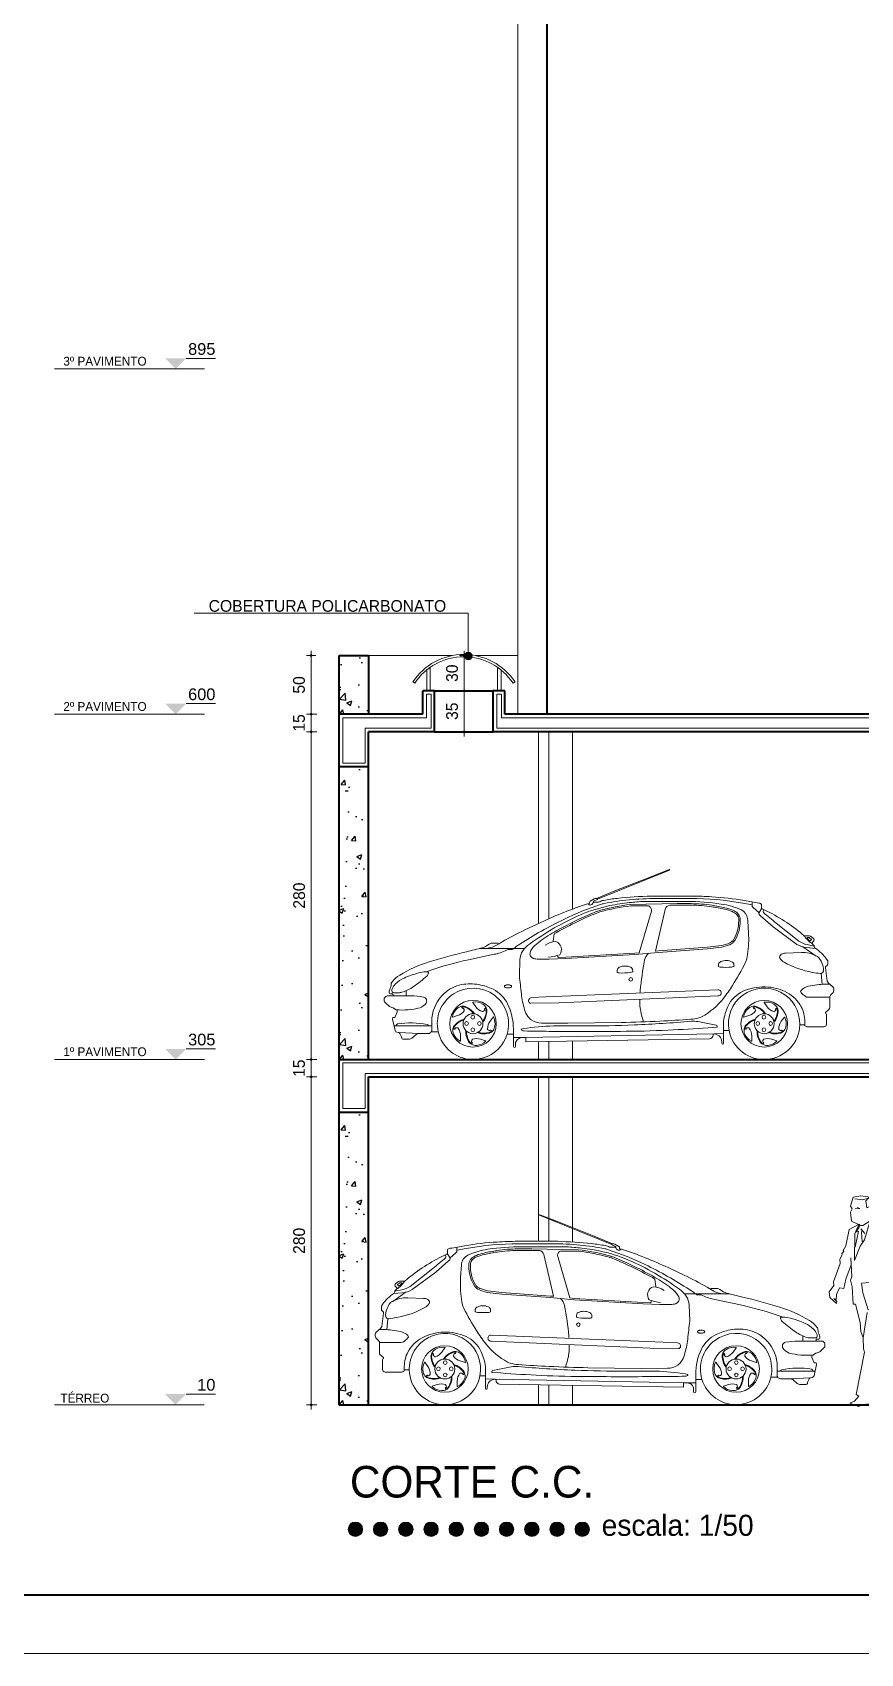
# Model space of a CAD drawing. Header units: millimetres. Extents: x 13204 to 24802, y 21209 to 40694.
# Drawn here: x 14902 to 15609, y 35321 to 36707 of the extents above; entities that cross this region are included whole.
import ezdxf
from ezdxf.enums import TextEntityAlignment as Align

# ---------------------------------------------------------------- set-up
doc = ezdxf.new("R2010")
doc.units = ezdxf.units.MM
for name, color, linetype, lineweight in [('COTAS', 30, 'Continuous', 5), ('ESQUADRIA', 2, 'Continuous', 20), ('Esquadrias', 2, 'Continuous', 20), ('Layout', 6, 'Continuous', 15), ('Louças', 150, 'Continuous', 15), ('Meia Parede', 11, 'Continuous', 40), ('Moveis', 6, 'Continuous', 13), ('PAREDE', 1, 'Continuous', 40), ('Paredes', 1, 'Continuous', 40), ('PISO', 5, 'Continuous', 5), ('TEXTO', 4, 'Continuous', 5), ('Vegetação', 3, 'Continuous', 5), ('Veiculos e pessoas', 245, 'Continuous', 0)]:
    doc.layers.add(name, color=color, linetype=linetype, lineweight=lineweight)
doc.layers.add('HACHURAS', color=8, linetype='Continuous')
doc.styles.add('LANA', font='stylu.ttf')
doc.styles.add('util2000', font='arial.ttf')
doc.dimstyles.new('COTA 50', dxfattribs={"dimscale": 0, "dimtxt": 10, "dimasz": 0.5, "dimexe": 1.25, "dimexo": 5, "dimgap": 5, "dimtad": 1, "dimdec": 0, "dimtxsty": 'LANA', "dimblk": 'cota', "dimcen": 2.5, "dimse2": 1, "dimclrd": 256, "dimclre": 256, "dimclrt": 256, "dimaunit": 1, "dimadec": 0, "dimazin": 0, "dimtfac": 1, "dimtdec": 0, "dimtmove": 0, "dimatfit": 3, "dimldrblk": 'DOTSMALL', "dimfxl": 5, "dimfxlon": 1, "dimtzin": 9, "dimlwd": -1, "dimlwe": -1, "dimarcsym": 0})

# ---------------------------------------------------------------- blocks, each defined once
blk = doc.blocks.new('Peugeot 206_l')
at = {"layer": 'Veiculos e pessoas'}
blk.add_lwpolyline([(3455, 834, 0.016817), (3137, 920, -0.007414), (3001, 954, -0.063026), (2975, 964), (2944, 984, 0.080649), (2921, 994), (2880, 994, 0.11457), (2859, 989), (2834, 1004, 0.022677), (2640, 1106), (2502, 1171, 0.030696), (2104, 1329), (2094, 1329, -0.229745), (2087, 1334), (2087, 1340, 0.216515), (2081, 1352), (2047, 1371, 0.124606), (2030, 1375), (2026, 1375), (1870, 1440), (1556, 1564), (1407, 1623, 0.951796), (1404, 1618), (2020, 1370, 0.391955), (2021, 1366), (2052, 1351, -0.446022), (2054, 1347, 0.075808), (2053, 1345), (2010, 1345, -0.110747), (2001, 1347, 0.06247), (1966, 1359, 0.022775), (1850, 1376, 0.016431), (1559, 1396), (1216, 1396, 0.015605), (1042, 1390, 0.0273), (764, 1358, 0.002766), (640, 1336, 0.163785), (617, 1323), (617, 1296, -0.248676), (612, 1286), (590, 1276, 0.061169), (267, 1068, 0.038559), (259, 1059, -0.174059), (254, 1056), (219, 1056, 0.110814), (199, 1052), (176, 1035, 0.522266), (176, 1008), (183, 1002, -0.480575), (183, 987, 0.055968), (169, 973), (168, 963, -0.177274), (163, 953), (145, 941, 0.091372), (53, 842), (53, 816, 0.184949), (59, 801), (66, 797, -0.300126), (72, 782), (56, 669, -0.182428), (46, 652), (9, 619, 0.168104), (1, 604, 0.176643), (6, 572), (28, 549, -0.091107), (36, 537), (36, 445, 0.190656), (44, 426, 0.058684), (69, 405, -0.538567), (69, 394, 0.249142), (63, 383), (63, 347), (63, 301, 0.414214), (85, 279), (225, 279, 0.187003), (249, 288), (249, 297), (291, 297, 0.898747), (895, 247), (943, 247), (943, 221), (943, 138, 1), (956, 138, -0.1076), (967, 188, -0.162697), (981, 203), (1016, 219), (1025, 219, -0.301681), (1032, 208, 0.404583), (1063, 176), (2632, 150), (2632, 186), (2665, 186, -0.414214), (2719, 133), (2719, 110, 1), (2737, 110), (2737, 216), (2791, 216, 0.767503), (3379, 236), (3438, 236, 0.212076), (3461, 221), (3544, 221, -0.148315), (3566, 214), (3605, 182, 0.1669), (3630, 172), (3675, 172, 0.358115), (3693, 187, -0.13458), (3714, 230), (3731, 233, 0.288226), (3748, 246), (3769, 344, 0.17618), (3767, 356, 0.193344), (3766, 357), (3755, 357, -0.219035), (3750, 359), (3730, 403, -0.392096), (3737, 424), (3760, 438, -0.081408), (3766, 441, 0.090923), (3796, 453), (3835, 489, 0.163986), (3841, 499), (3841, 516, 0.224117), (3836, 528), (3827, 539, 0.097668), (3816, 543), (3765, 543), (3765, 552, -0.414214), (3773, 560), (3790, 560, 0.371122), (3797, 569, 0.121774), (3788, 608, -0.117467), (3782, 633, 0.165358), (3772, 663, 0.090589), (3708, 720, 0.062183)], format="xyb", close=True, dxfattribs=at)
at = {"layer": 'Veiculos e pessoas', "color": 8}
for points in [[(157, 949), (230, 956, 0.09684), (317, 983), (518, 1133), (627, 1228, 0.039101), (638, 1237, 0.328845), (640, 1251), (616, 1292)], [(169, 969), (229, 981, 0.094798), (299, 1011), (492, 1165, 0.005072), (602, 1256, 0.348768), (604, 1265), (598, 1280)], [(639, 1252), (693, 1301, 0.132815), (697, 1306), (697, 1346)], [(3476, 748, 0.067362), (3466, 753, 0.033405), (3121, 852), (2902, 898, -0.077452), (2796, 934, 0.123), (2773, 939), (2754, 939, -0.166233), (2741, 943), (2734, 947, 0.036409), (2683, 985, 0.030147), (2306, 1197, 0.031987), (1993, 1324, 0.031443), (1963, 1332, 0.025919), (1749, 1364, 0.023387), (1516, 1375), (1227, 1375, 0.045263), (778, 1335), (697, 1320)], [(1337, 1318), (1219, 1318, 0.038421), (1041, 1304, 0.016602), (934, 1284, 0.037258), (869, 1264, 0.102881), (832, 1240, 0.143826), (813, 1205), (813, 1182, 0.064839), (823, 1105, 0.068147), (858, 1021, 0.108094), (865, 1014, 0.151527), (907, 989), (958, 973), (1082, 958), (1498, 928), (1523, 926), (1440, 1282, 0.305626), (1402, 1318), (1276, 1318)], [(2396, 1010), (2389, 1073, 0.035262), (2025, 1251, 0.028947), (1998, 1260, 0.038331), (1733, 1312), (1682, 1312), (1592, 1312, 0.051716), (1584, 1311, 0.426015), (1559, 1266), (1663, 912), (1700, 908), (2289, 873), (2352, 871), (2359, 881)], [(2026, 1375, 0.353768), (2019, 1370)], [(2053, 1345, 0.153494), (2053, 1343), (2054, 1341, 0.224181), (2075, 1321, 0.208802), (2090, 1321, 0.581437), (2091, 1330)], [(183, 987, 0.080156), (249, 1049), (254, 1056)], [(2467, 975, 0.16075), (2374, 1008, 0.493214), (2341, 895, 0.068234), (2438, 873)], [(2859, 989), (2892, 970, 0.118223), (2992, 947)], [(1656, 567, 0.00701), (1654, 588, 0.022644), (1617, 847, 0.15887), (1584, 907)], [(36, 531), (222, 531, 0.143866), (242, 538, 0.050217), (280, 570, 0.401174), (280, 590, 0.146203), (217, 625, 0.056827), (72, 642), (35, 642)], [(249, 297), (249, 326, -0.121225), (279, 449, -0.152595), (401, 572, -0.114113), (587, 620, -0.114525), (776, 582, -0.180598), (905, 453, -0.066965), (943, 327), (943, 247)], [(895, 247, 1.11266), (291, 297)], [(2737, 216), (2737, 259, -0.113679), (2786, 474, -0.167864), (2911, 599, -0.067253), (3031, 639, -0.092344), (3179, 639, -0.140425), (3327, 564, -0.181612), (3433, 355), (3433, 254, 0.142477), (3438, 236)], [(3379, 236, 1.302927), (2791, 216)], [(512, 319), (508, 323, -0.086269), (489, 356, -0.06056), (477, 406, -0.144072), (483, 440, -0.14392), (512, 473, -0.17657), (595, 489, -0.55368), (596, 486), (570, 450, -0.157406), (514, 409, -0.203714), (511, 410, -0.077687), (495, 421, -0.250367), (494, 425, -0.146542), (496, 428), (498, 430, 0.345707), (498, 432), (492, 436, 0.256214), (488, 437, 0.00767), (487, 437, 0.196583), (486, 435, 0.12752), (482, 406, 0.06056), (494, 357, 0.086269), (512, 327), (513, 326)], [(583, 389), (586, 394, -0.086269), (611, 422, -0.06056), (655, 449, -0.144072), (690, 454, -0.14392), (730, 436, -0.17657), (771, 362, -0.55368), (768, 360), (726, 374, -0.157406), (670, 414, -0.203714), (669, 417, -0.077687), (675, 436, -0.250367), (678, 438, -0.146542), (682, 437), (684, 436, 0.345707), (686, 437), (689, 444, 0.256214), (688, 447, 0.00767), (687, 448, 0.196583), (685, 449, 0.12752), (657, 444, 0.06056), (614, 418, 0.086269), (591, 391), (590, 390)], [(1626, 320), (1635, 352, 0.061356), (1657, 471, 0.013723), (1658, 513)], [(2998, 319), (2995, 323, -0.086269), (2976, 356, -0.06056), (2964, 406, -0.144072), (2969, 440, -0.14392), (2999, 473, -0.17657), (3082, 490, -0.55368), (3083, 486), (3057, 450, -0.157406), (3001, 409, -0.203714), (2998, 410, -0.077687), (2982, 421, -0.250367), (2981, 425, -0.146542), (2983, 428), (2985, 430, 0.345707), (2985, 432), (2979, 436, 0.256214), (2975, 437, 0.00767), (2974, 437, 0.196583), (2973, 435, 0.12752), (2969, 406, 0.06056), (2981, 358, 0.086269), (2999, 327), (3000, 326)], [(3070, 389), (3073, 394, -0.086269), (3098, 422, -0.06056), (3142, 449, -0.144072), (3176, 454, -0.14392), (3217, 436, -0.17657), (3258, 362, -0.55368), (3255, 360), (3213, 374, -0.157406), (3157, 414, -0.203714), (3156, 417, -0.077687), (3162, 436, -0.250367), (3165, 438, -0.146542), (3169, 437), (3171, 436, 0.345707), (3173, 437), (3176, 444, 0.256214), (3175, 448, 0.00767), (3174, 448, 0.196583), (3172, 449, 0.12752), (3144, 444, 0.06056), (3101, 418, 0.086269), (3077, 391), (3077, 390)], [(3765, 543), (3613, 543, 0.047039), (3505, 533, 0.5409), (3483, 481, 0.163393), (3536, 441, 0.083572), (3737, 424)], [(556, 229), (551, 227, -0.086269), (514, 219, -0.06056), (463, 223, -0.144072), (432, 239, -0.14392), (410, 278, -0.17657), (420, 361, -0.55368), (423, 362), (449, 326, -0.157406), (471, 260, -0.203714), (470, 257, -0.077687), (453, 246, -0.250367), (450, 246, -0.146542), (447, 249), (446, 251, 0.345707), (444, 251), (438, 247, 0.256214), (437, 244, 0.00767), (437, 243, 0.196583), (438, 241, 0.12752), (464, 228, 0.06056), (514, 224, 0.086269), (549, 232), (550, 233)], [(672, 342), (677, 341, -0.086269), (712, 326, -0.06056), (751, 293, -0.144072), (766, 261, -0.14392), (762, 217, -0.17657), (704, 156, -0.55368), (701, 157), (701, 202, -0.157406), (723, 268, -0.203714), (725, 269, -0.077687), (745, 269, -0.250367), (748, 267, -0.146542), (748, 263), (748, 261, 0.345707), (749, 259), (756, 259, 0.256214), (760, 261, 0.00767), (760, 262, 0.196583), (761, 264, 0.12752), (747, 289, 0.06056), (709, 322, 0.086269), (676, 336), (674, 336)], [(2435, 240, 0.003971), (2644, 243, 0.141596), (2667, 250, 0.612367), (2666, 259, 0.050772), (2651, 263, 0.034611), (2395, 286), (2140, 286, -0.010282), (1704, 295, -0.0114), (1220, 326, 0.069358), (1162, 323), (1006, 293, 0.348133), (996, 281, 0.404356), (1000, 276), (1073, 271, 0.006619), (1417, 250, 0.01036), (1823, 240, 0.002089), (2435, 240)], [(3043, 229), (3037, 227, -0.086269), (3001, 219, -0.06056), (2950, 223, -0.144072), (2918, 239, -0.14392), (2897, 278, -0.17657), (2906, 362, -0.55368), (2910, 362), (2936, 326, -0.157406), (2958, 260, -0.203714), (2957, 257, -0.077687), (2940, 246, -0.250367), (2937, 246, -0.146542), (2934, 249), (2933, 251, 0.345707), (2931, 251), (2925, 247, 0.256214), (2924, 244, 0.00767), (2924, 243, 0.196583), (2925, 241, 0.12752), (2951, 228, 0.06056), (3001, 224, 0.086269), (3035, 232), (3037, 233)], [(3159, 342), (3164, 341, -0.086269), (3198, 326, -0.06056), (3238, 293, -0.144072), (3253, 261, -0.14392), (3248, 217, -0.17657), (3191, 156, -0.55368), (3188, 157), (3188, 202, -0.157406), (3210, 268, -0.203714), (3212, 269, -0.077687), (3232, 269, -0.250367), (3235, 267, -0.146542), (3235, 263), (3235, 261, 0.345707), (3236, 259), (3243, 259, 0.256214), (3247, 261, 0.00767), (3247, 262, 0.196583), (3247, 264, 0.12752), (3234, 289, 0.06056), (3196, 322, 0.086269), (3163, 336), (3161, 336)], [(3740, 286, 0.216129), (3728, 304, 0.084633), (3472, 299, 0.360038), (3461, 286), (3461, 286)], [(655, 244), (655, 238, -0.086269), (652, 201, -0.06056), (632, 153, -0.144072), (607, 129, -0.14392), (564, 120, -0.17657), (487, 155, -0.55368), (488, 158), (530, 172, -0.157406), (600, 172, -0.203714), (602, 170, -0.077687), (608, 151, -0.250367), (607, 148, -0.146542), (603, 146), (601, 146, 0.345707), (599, 144), (602, 138, 0.256214), (604, 135, 0.00767), (605, 135, 0.196583), (608, 135, 0.12752), (628, 156, 0.06056), (647, 202, 0.086269), (650, 238), (650, 239)], [(3142, 244), (3142, 238, -0.086269), (3139, 201, -0.06056), (3119, 153, -0.144072), (3094, 129, -0.14392), (3051, 120, -0.17657), (2974, 155, -0.55368), (2975, 158), (3017, 172, -0.157406), (3087, 172, -0.203714), (3089, 171, -0.077687), (3095, 152, -0.250367), (3093, 148, -0.146542), (3090, 146), (3088, 146, 0.345707), (3086, 145), (3088, 138, 0.256214), (3091, 135, 0.00767), (3092, 135, 0.196583), (3095, 135, 0.12752), (3114, 156, 0.06056), (3133, 202, 0.086269), (3137, 238), (3137, 239)]]:
    blk.add_lwpolyline(points, format="xyb", dxfattribs=at)
for points in [[(2686, 715, 0.000994), (2669, 561, -0.044789), (2641, 425, -0.078012), (2614, 368, -0.093047), (2585, 339, -0.149394), (2497, 311), (2271, 310), (1817, 316, -0.008591), (1485, 327, -0.006179), (1223, 343, -0.046391), (1152, 355, -0.060145), (1130, 364, -0.101527), (944, 521, -0.025355), (865, 633, -0.0257), (757, 824, -0.07347), (740, 878, -0.051212), (728, 1060, -0.015712), (738, 1204, -0.267449), (790, 1277, -0.068808), (963, 1328, -0.037816), (1255, 1350), (1621, 1350, -0.010283), (1745, 1340, -0.024402), (1913, 1314, -0.051798), (2163, 1236, -0.055269), (2599, 986, -0.088717), (2657, 927, -0.138502), (2681, 852)], [(2389, 1088, 0.034558), (2029, 1263, 0.028947), (2001, 1272, 0.038419), (1734, 1324), (1337, 1331), (1219, 1331, 0.038421), (1040, 1317, 0.016602), (931, 1296, 0.037258), (864, 1276, 0.102881), (823, 1249, 0.148298), (800, 1206), (800, 1182, 0.064839), (810, 1102, 0.068147), (847, 1015, 0.097091), (856, 1004, 0.146861), (903, 976), (956, 960), (1081, 945), (1497, 915), (1699, 897), (2289, 862), (2432, 857), (2523, 857, 0.076026), (2566, 863, 0.388689), (2595, 912, 0.1217), (2577, 948, 0.057585), (2526, 997, 0.031317)], [(204, 1012, 0.022565), (228, 1035, 0.624186), (225, 1041), (217, 1042, 0.177417), (207, 1038), (190, 1026, -0.0677)], [(425, 830, 0.127869), (461, 865, 0.248761), (463, 882, 0.263947), (429, 906, 0.020152), (414, 907), (278, 913, 0.13565), (147, 883, 0.126746), (120, 858, 0.09636), (90, 781, 0.093687), (90, 754, 0.390455), (116, 734, 0.019728), (183, 744, 0.08008)], [(855, 816, 0.044108), (853, 803), (853, 798, 0.279173), (856, 794, 0.086173), (874, 789, 0.047169), (971, 789, 0.14464), (985, 794, 0.140776), (986, 800), (984, 815, 0.23405), (966, 836, 0.225849), (867, 832, 0.20462)], [(1835, 739, 0.14464), (1849, 744, 0.140776), (1850, 749), (1850, 764, 0.23405), (1833, 787, 0.225849), (1733, 787, 0.20462), (1721, 772, 0.044108), (1718, 759), (1718, 754, 0.279173), (1720, 749, 0.086173), (1738, 743, 0.047169)], [(3744, 645, 0.094602), (3671, 695, 0.037804), (3547, 739, 0.067376), (3482, 748), (3471, 748, 0.152197), (3464, 745, 0.258776), (3462, 739, 0.171981), (3476, 712, 0.034194), (3590, 622, 0.075556), (3690, 574, 0.074326), (3718, 570), (3758, 570, 0.229048), (3771, 577, 0.271571), (3773, 603, 0.081233)], [(991, 594), (2460, 534), (2582, 528, -0.58865), (2603, 486, -0.279224), (2590, 480), (2349, 483), (990, 543, -1.084839)], [(2814, 624, 0.199395), (2812, 628, 0.098354), (2805, 633, 0.055579), (2796, 636, 0.04235), (2783, 637, 0.04235), (2771, 636, 0.055579), (2761, 633, 0.098354), (2754, 628, 0.199395), (2752, 624, 0.199395), (2754, 620, 0.098354), (2761, 615, 0.055579), (2771, 612, 0.04235), (2783, 611, 0.04235), (2796, 612, 0.055579), (2805, 615, 0.098354), (2812, 620, 0.199395)]]:
    blk.add_lwpolyline(points, format="xyb", close=True, dxfattribs=at)
for points in [[(150, 881), (266, 963)], [(3025, 947), (2641, 947)], [(109, 734), (99, 641)], [(3652, 588), (3652, 543)], [(3433, 286), (3756, 286)], [(1016, 219), (943, 221)], [(2632, 186), (1025, 219)], [(2665, 186), (2737, 186)], [(3544, 221), (3714, 230)]]:
    blk.add_lwpolyline(points, dxfattribs=at)
for centre, radius in [((1735, 684), 15.4), ((595, 305), 199), ((3082, 305), 199), ((595, 305), 85.1), ((540, 307), 15.7), ((598, 360), 15.7), ((650, 307), 15.7), ((3082, 305), 85.1), ((3027, 307), 15.7), ((3084, 360), 15.7), ((3137, 307), 15.7), ((598, 254), 15.7), ((3084, 254), 15.7)]:
    blk.add_circle(centre, radius, dxfattribs=at)
blk = doc.blocks.new('*U97', base_point=(65068, 18131.6))
at = {"color": 0}
blk.add_line((65077, 18140.6), (65102, 18140.6), dxfattribs=at)
blk.add_solid([(65068, 18131.6), (65059, 18140.6), (65077, 18140.6)], dxfattribs=at)
blk = doc.blocks.new('*U98', base_point=(65068, 18426.6))
at = {"color": 0}
blk.add_line((65077, 18435.6), (65102, 18435.6), dxfattribs=at)
blk.add_solid([(65068, 18426.6), (65059, 18435.6), (65077, 18435.6)], dxfattribs=at)
blk = doc.blocks.new('*U99', base_point=(65068, 18721.6))
at = {"color": 0}
blk.add_line((65077, 18730.6), (65102, 18730.6), dxfattribs=at)
blk.add_solid([(65068, 18721.6), (65059, 18730.6), (65077, 18730.6)], dxfattribs=at)
blk = doc.blocks.new('*U100', base_point=(65068, 19016.6))
at = {"color": 0}
blk.add_line((65077, 19025.6), (65102, 19025.6), dxfattribs=at)
blk.add_solid([(65068, 19016.6), (65059, 19025.6), (65077, 19025.6)], dxfattribs=at)
blk = doc.blocks.new('Pes007')
at = {"layer": 'Vegetação', "color": 8}
for p, q in [((-90, 1772), (-111, 1697)), ((-111, 1697), (-98, 1673)), ((-98, 1673), (-111, 1644)), ((-24, 1784), (-90, 1772)), ((-74, 1760), (-7, 1751)), ((-31, 1675), (-73, 1674)), ((-56, 1685), (-31, 1675)), ((40, 1775), (-24, 1784)), ((-7, 1751), (38, 1764)), ((38, 1764), (18, 1742)), ((18, 1742), (27, 1682)), ((27, 1682), (60, 1697)), ((81, 1684), (40, 1775)), ((60, 1697), (69, 1675)), ((67, 1621), (81, 1684)), ((-42, 1541), (-124, 1497)), ((-111, 1644), (-102, 1569)), ((-102, 1569), (-42, 1541)), ((-40, 1536), (-63, 1489)), ((-40, 1543), (-37, 1516)), ((-29, 1532), (-40, 1543)), ((-6, 1530), (-29, 1532)), ((57, 1572), (-6, 1530)), ((8, 1409), (57, 1572)), ((56, 1596), (67, 1621)), ((73, 1581), (56, 1596)), ((107, 1543), (73, 1581)), ((235, 1489), (107, 1543)), ((-124, 1497), (-152, 1358)), ((-74, 1460), (-76, 1232)), ((-63, 1489), (-74, 1460)), ((-42, 1483), (-73, 1346)), ((-37, 1516), (-64, 1477)), ((-64, 1477), (-42, 1483)), ((-30, 1354), (8, 1409)), ((-11, 1490), (-24, 1504)), ((-24, 1504), (12, 1464)), ((-18, 1472), (-11, 1490)), ((-12, 1392), (-18, 1472)), ((151, 1373), (158, 1427)), ((158, 1427), (166, 1443)), ((286, 1244), (235, 1489)), ((-183, 1280), (-204, 1243)), ((-169, 1310), (-185, 1291)), ((-185, 1291), (-183, 1280)), ((-152, 1358), (-173, 1317)), ((-173, 1317), (-169, 1310)), ((-108, 1255), (-101, 1093)), ((-107, 1196), (-108, 1255)), ((-76, 1232), (-30, 1354)), ((170, 1272), (151, 1373)), ((169, 1242), (170, 1272)), ((-201, 1206), (-257, 1050)), ((-204, 1243), (-201, 1206)), ((-151, 1073), (-107, 1196)), ((176, 1209), (169, 1242)), ((169, 1147), (176, 1209)), ((170, 1041), (169, 1147)), ((271, 1111), (261, 1004)), ((276, 1106), (290, 1203)), ((300, 1112), (276, 1106)), ((280, 1231), (286, 1244)), ((290, 1203), (280, 1231)), ((319, 1021), (300, 1112)), ((-255, 1019), (-293, 963)), ((-257, 1050), (-255, 1019)), ((-232, 942), (-206, 998)), ((-206, 998), (-169, 992)), ((-169, 992), (-151, 1073)), ((-101, 1093), (-112, 1063)), ((-112, 1063), (-97, 1006)), ((-97, 1006), (-88, 858)), ((52, 1043), (-18, 1038)), ((-18, 1038), (-6, 955)), ((170, 1085), (52, 1043)), ((156, 970), (170, 1041)), ((174, 969), (156, 970)), ((261, 1004), (267, 962)), ((337, 892), (319, 1021)), ((-293, 963), (-287, 915)), ((-287, 915), (-230, 866)), ((-254, 907), (-235, 893)), ((-227, 881), (-254, 907)), ((-235, 893), (-232, 942)), ((-230, 866), (-227, 881)), ((-88, 858), (-68, 859)), ((-68, 859), (-30, 702)), ((-6, 955), (39, 811)), ((39, 811), (122, 834)), ((112, 845), (126, 873)), ((146, 862), (112, 845)), ((124, 887), (152, 919)), ((126, 873), (124, 887)), ((126, 836), (146, 862)), ((179, 831), (126, 836)), ((152, 919), (171, 957)), ((165, 735), (193, 832)), ((171, 957), (174, 969)), ((207, 854), (179, 831)), ((193, 832), (231, 855)), ((213, 847), (207, 854)), ((238, 866), (213, 847)), ((231, 855), (337, 892)), ((243, 949), (235, 921)), ((235, 921), (238, 866)), ((267, 962), (243, 949)), ((-30, 702), (-24, 625)), ((-2, 572), (30, 789)), ((158, 666), (165, 735)), ((-24, 625), (-2, 572)), ((-2, 572), (0, 477)), ((132, 496), (158, 666)), ((8, 449), (-62, 88)), ((0, 477), (8, 449)), ((82, 240), (132, 496)), ((218, 257), (132, 496)), ((58, 162), (50, 120)), ((50, 120), (152, 144)), ((56, 113), (58, 175)), ((58, 175), (82, 240)), ((83, 172), (58, 162)), ((82, 240), (104, 204)), ((104, 204), (83, 172)), ((152, 144), (167, 167)), ((167, 167), (177, 162)), ((177, 162), (219, 194)), ((209, 244), (218, 257)), ((219, 194), (209, 244)), ((-76, 30), (-117, 12)), ((-117, 12), (-43, -16)), ((-40, 73), (-76, 30)), ((-62, 88), (-40, 73)), ((-43, -16), (-2, 2)), ((-2, 2), (53, 6)), ((50, 57), (59, 66)), ((53, 6), (50, 57)), ((59, 66), (56, 113))]:
    blk.add_line(p, q, dxfattribs=at)
blk = doc.blocks.new('cota')
at = {"layer": 'COTAS'}
blk.add_hatch(color=256, dxfattribs=at).paths.add_polyline_path([(-1.6, 0, 1), (1.6, 0, 1)])
for points in [[(-1.6, 0), (-8, 0)], [(0, 1.6), (0, 8)], [(8, 0), (1.6, 0)], [(0, -8), (0, -1.6)]]:
    blk.add_lwpolyline(points, dxfattribs=at)
blk.add_circle((0, 0), 1.6, dxfattribs=at)
blk = doc.blocks.new('*D719')
at = {"layer": 'COTAS', "transparency": 16777216}
for p, q in [((15139.6, 35534.6), (15139.6, 35813.6)), ((15144.6, 35534.1), (15138.3, 35534.1))]:
    blk.add_line(p, q, dxfattribs=at)
at = {"layer": 'Defpoints', "color": 0, "transparency": 16777216}
for p in [(15139.6, 35814.1), (15188.7, 35814.1), (15188.7, 35534.1)]:
    blk.add_point(p, dxfattribs=at)
at = {"layer": 'COTAS', "transparency": 16777216, "xscale": 0.5, "yscale": 0.5, "zscale": 0.5}
for p, rotation in [((15139.6, 35814.1), 90), ((15139.6, 35534.1), 270)]:
    blk.add_blockref('cota', p, dxfattribs=dict(at, rotation=rotation))
at = {"layer": 'COTAS', "transparency": 16777216, "insert": (15129.4, 35674.1), "char_height": 10, "attachment_point": 5, "rotation": 90, "style": 'LANA'}
blk.add_mtext('280', dxfattribs=at)
blk = doc.blocks.new('_DotSmall')
at = {"layer": 'PAREDE', "color": 0, "const_width": 0.5}
blk.add_lwpolyline([(-0.0625, 0, 1), (0.0625, 0, 1)], format="xyb", close=True, dxfattribs=at)
blk = doc.blocks.new('*D720')
at = {"layer": 'COTAS', "transparency": 16777216}
for p, q in [((15139.6, 35814.6), (15139.6, 35828.6)), ((15144.6, 35814.1), (15138.3, 35814.1))]:
    blk.add_line(p, q, dxfattribs=at)
at = {"layer": 'Defpoints', "color": 0, "transparency": 16777216}
for p in [(15139.6, 35829.1), (15163.7, 35829.1), (15188.7, 35814.1)]:
    blk.add_point(p, dxfattribs=at)
at = {"layer": 'COTAS', "transparency": 16777216, "xscale": 0.5, "yscale": 0.5, "zscale": 0.5}
for p, rotation in [((15139.6, 35829.1), 90), ((15139.6, 35814.1), 270)]:
    blk.add_blockref('cota', p, dxfattribs=dict(at, rotation=rotation))
at = {"layer": 'COTAS', "transparency": 16777216, "insert": (15129.3, 35821.6), "char_height": 10, "attachment_point": 5, "rotation": 90, "style": 'LANA'}
blk.add_mtext('15', dxfattribs=at)
blk = doc.blocks.new('*D721')
at = {"layer": 'COTAS', "transparency": 16777216}
for p, q in [((15139.6, 35829.6), (15139.6, 36108.6)), ((15144.6, 35829.1), (15138.3, 35829.1))]:
    blk.add_line(p, q, dxfattribs=at)
at = {"layer": 'Defpoints', "color": 0, "transparency": 16777216}
for p in [(15139.6, 36109.1), (15188.7, 36109.1), (15163.7, 35829.1)]:
    blk.add_point(p, dxfattribs=at)
at = {"layer": 'COTAS', "transparency": 16777216, "xscale": 0.5, "yscale": 0.5, "zscale": 0.5}
for p, rotation in [((15139.6, 36109.1), 90), ((15139.6, 35829.1), 270)]:
    blk.add_blockref('cota', p, dxfattribs=dict(at, rotation=rotation))
at = {"layer": 'COTAS', "transparency": 16777216, "insert": (15129.4, 35969.1), "char_height": 10, "attachment_point": 5, "rotation": 90, "style": 'LANA'}
blk.add_mtext('280', dxfattribs=at)
blk = doc.blocks.new('*D722')
at = {"layer": 'COTAS', "transparency": 16777216}
for p, q in [((15139.6, 36109.6), (15139.6, 36123.6)), ((15144.6, 36109.1), (15138.3, 36109.1))]:
    blk.add_line(p, q, dxfattribs=at)
at = {"layer": 'Defpoints', "color": 0, "transparency": 16777216}
for p in [(15139.6, 36124.1), (15163.7, 36124.1), (15188.7, 36109.1)]:
    blk.add_point(p, dxfattribs=at)
at = {"layer": 'COTAS', "transparency": 16777216, "xscale": 0.5, "yscale": 0.5, "zscale": 0.5}
for p, rotation in [((15139.6, 36124.1), 90), ((15139.6, 36109.1), 270)]:
    blk.add_blockref('cota', p, dxfattribs=dict(at, rotation=rotation))
at = {"layer": 'COTAS', "transparency": 16777216, "insert": (15129.3, 36116.6), "char_height": 10, "attachment_point": 5, "rotation": 90, "style": 'LANA'}
blk.add_mtext('15', dxfattribs=at)
blk = doc.blocks.new('*D723')
at = {"layer": 'COTAS', "transparency": 16777216}
for p, q in [((15139.6, 36124.6), (15139.6, 36173.6)), ((15144.6, 36124.1), (15138.3, 36124.1))]:
    blk.add_line(p, q, dxfattribs=at)
at = {"layer": 'Defpoints', "color": 0, "transparency": 16777216}
for p in [(15139.6, 36174.1), (15163.7, 36174.1), (15163.7, 36124.1)]:
    blk.add_point(p, dxfattribs=at)
at = {"layer": 'COTAS', "transparency": 16777216, "xscale": 0.5, "yscale": 0.5, "zscale": 0.5}
for p, rotation in [((15139.6, 36174.1), 90), ((15139.6, 36124.1), 270)]:
    blk.add_blockref('cota', p, dxfattribs=dict(at, rotation=rotation))
at = {"layer": 'COTAS', "transparency": 16777216, "insert": (15129.3, 36149.1), "char_height": 10, "attachment_point": 5, "rotation": 90, "style": 'LANA'}
blk.add_mtext('50', dxfattribs=at)
blk = doc.blocks.new('*D724')
at = {"layer": 'COTAS', "transparency": 16777216}
for p, q in [((15270.3, 36109.6), (15270.3, 36143.6)), ((15270.3, 36109.1), (15271.5, 36109.1))]:
    blk.add_line(p, q, dxfattribs=at)
at = {"layer": 'Defpoints', "color": 0, "transparency": 16777216}
for p in [(15270.1, 36144.1), (15270.3, 36144.1), (15270.1, 36109.1)]:
    blk.add_point(p, dxfattribs=at)
at = {"layer": 'COTAS', "transparency": 16777216, "xscale": 0.5, "yscale": 0.5, "zscale": 0.5}
for p, rotation in [((15270.3, 36144.1), 90), ((15270.3, 36109.1), 270)]:
    blk.add_blockref('cota', p, dxfattribs=dict(at, rotation=rotation))
at = {"layer": 'COTAS', "transparency": 16777216, "insert": (15260, 36126.6), "char_height": 10, "attachment_point": 5, "rotation": 90, "style": 'LANA'}
blk.add_mtext('35', dxfattribs=at)
blk = doc.blocks.new('*D725')
at = {"layer": 'COTAS', "transparency": 16777216}
for p, q in [((15643.7, 36124.6), (15643.7, 36403.6)), ((15638.7, 36124.1), (15645, 36124.1))]:
    blk.add_line(p, q, dxfattribs=at)
at = {"layer": 'Defpoints', "color": 0, "transparency": 16777216}
for p in [(15643.7, 36404.1), (15691.2, 36404.1), (15341.2, 36124.1)]:
    blk.add_point(p, dxfattribs=at)
at = {"layer": 'COTAS', "transparency": 16777216, "xscale": 0.5, "yscale": 0.5, "zscale": 0.5}
for p, rotation in [((15643.7, 36404.1), 90), ((15643.7, 36124.1), 270)]:
    blk.add_blockref('cota', p, dxfattribs=dict(at, rotation=rotation))
at = {"layer": 'COTAS', "transparency": 16777216, "insert": (15633.5, 36264.1), "char_height": 10, "attachment_point": 5, "rotation": 90, "style": 'LANA'}
blk.add_mtext('280', dxfattribs=at)
blk = doc.blocks.new('*D765')
at = {"layer": 'COTAS', "transparency": 16777216}
for p, q in [((15270.3, 36144.6), (15270.3, 36173.6)), ((15275.3, 36144.1), (15269, 36144.1))]:
    blk.add_line(p, q, dxfattribs=at)
at = {"layer": 'Defpoints', "color": 0, "transparency": 16777216}
for p in [(15270.3, 36174.1), (15316.2, 36174.1), (15295.1, 36144.1)]:
    blk.add_point(p, dxfattribs=at)
at = {"layer": 'COTAS', "transparency": 16777216, "xscale": 0.5, "yscale": 0.5, "zscale": 0.5}
for p, rotation in [((15270.3, 36174.1), 90), ((15270.3, 36144.1), 270)]:
    blk.add_blockref('cota', p, dxfattribs=dict(at, rotation=rotation))
at = {"layer": 'COTAS', "transparency": 16777216, "insert": (15260, 36159.1), "char_height": 10, "attachment_point": 5, "rotation": 90, "style": 'LANA'}
blk.add_mtext('30', dxfattribs=at)

msp = doc.modelspace()

# ---------------------------------------------------------------- hatches: boundary and pattern name
at = {"layer": 'ESQUADRIA'}
h = msp.add_hatch(color=256, dxfattribs=at)
edge = h.paths.add_edge_path()
edge.add_arc((15177.42, 35427.68), 6.17, 0, 360)
h = msp.add_hatch(color=256, dxfattribs=at)
edge = h.paths.add_edge_path()
edge.add_arc((15198.95, 35427.68), 6.17, 0, 360)
h = msp.add_hatch(color=256, dxfattribs=at)
edge = h.paths.add_edge_path()
edge.add_arc((15220.47, 35427.68), 6.17, 0, 360)
h = msp.add_hatch(color=256, dxfattribs=at)
edge = h.paths.add_edge_path()
edge.add_arc((15242, 35427.68), 6.17, 0, 360)
h = msp.add_hatch(color=256, dxfattribs=at)
edge = h.paths.add_edge_path()
edge.add_arc((15263.53, 35427.68), 6.17, 0, 360)
h = msp.add_hatch(color=256, dxfattribs=at)
edge = h.paths.add_edge_path()
edge.add_arc((15285.05, 35427.68), 6.17, 0, 360)
h = msp.add_hatch(color=256, dxfattribs=at)
edge = h.paths.add_edge_path()
edge.add_arc((15306.58, 35427.68), 6.17, 0, 360)
h = msp.add_hatch(color=256, dxfattribs=at)
edge = h.paths.add_edge_path()
edge.add_arc((15328.11, 35427.68), 6.17, 0, 360)
h = msp.add_hatch(color=256, dxfattribs=at)
edge = h.paths.add_edge_path()
edge.add_arc((15349.63, 35427.68), 6.17, 0, 360)
h = msp.add_hatch(color=256, dxfattribs=at)
edge = h.paths.add_edge_path()
edge.add_arc((15371.16, 35427.68), 6.17, 0, 360)
at = {"layer": 'HACHURAS'}
h = msp.add_hatch(dxfattribs=at)
h.set_pattern_fill('AR-CONC', color=256, scale=0.25, style=0)
h.set_pattern_definition([(50, (15163.678, 36124.096), (45.546, -3.985), [4.763, -52.388]), (355, (15163.68, 36124.096), (-8.81, 47.764), [3.81, -41.91]), (100.45, (15167.474, 36123.764), (36.736, 43.78), [4.048, -44.523]), (46.18, (15163.68, 36136.796), (67.77, -10.51), [7.144, -78.58]), (96.64, (15169.326, 36135.92), (59.35, 61.856), [6.07, -66.784]), (351.18, (15163.68, 36136.796), (59.35, 61.856), [5.715, -62.865]), (21, (15170.028, 36133.62), (37.904, -25.566), [4.763, -52.388]), (326, (15170.03, 36133.62), (15.45, 46.047), [3.81, -41.91]), (71.45, (15173.187, 36131.49), (53.354, 20.48), [4.048, -44.523]), (37.5, (15163.678, 36124.096), (0.772, 21.1388), [0, -41.402, 0, -42.545, 0, -42.0688]), (7.5, (15163.678, 36124.096), (16.705, 25.045), [0, -24.257, 0, -40.4495, 0, -16.0338]), (327.5, (15149.518, 36124.096), (33.8976, -1.432), [0, -15.875, 0, -49.53, 0, -65.7225]), (317.5, (15143.168, 36124.096), (37.032, 6.357), [0, -20.6375, 0, -32.893, 0, -46.6725])])
h.paths.add_polyline_path([(15188.68, 36174.1), (15163.68, 36174.1), (15163.68, 36124.1), (15188.68, 36124.1)])
h = msp.add_hatch(dxfattribs=at)
h.set_pattern_fill('AR-CONC', color=256, scale=0.25, style=0)
h.set_pattern_definition([(50, (15163.678, 35829.096), (45.546, -3.985), [4.7625, -52.3875]), (355, (15163.68, 35829.096), (-8.811, 47.764), [3.81, -41.91]), (100.45, (15167.474, 35828.764), (36.736, 43.779), [4.0475, -44.5225]), (46.184, (15163.68, 35841.796), (67.77, -10.51), [7.144, -78.581]), (96.636, (15169.326, 35840.92), (59.351, 61.856), [6.071, -66.784]), (351.184, (15163.68, 35841.796), (59.351, 61.856), [5.715, -62.865]), (21, (15170.028, 35838.62), (37.904, -25.5664), [4.7625, -52.3875]), (326, (15170.03, 35838.62), (15.4505, 46.047), [3.81, -41.91]), (71.451, (15173.187, 35836.49), (53.354, 20.481), [4.0475, -44.5225]), (37.5, (15163.678, 35829.096), (0.7722, 21.1388), [0, -41.402, 0, -42.545, 0, -42.0688]), (7.5, (15163.678, 35829.096), (16.705, 25.0451), [0, -24.257, 0, -40.4495, 0, -16.0338]), (327.5, (15149.518, 35829.096), (33.8976, -1.4322), [0, -15.875, 0, -49.53, 0, -65.7225]), (317.5, (15143.168, 35829.096), (37.0323, 6.3566), [0, -20.6375, 0, -32.893, 0, -46.6725])])
h.paths.add_polyline_path([(15188.68, 36079.1), (15163.68, 36079.1), (15163.68, 35829.1), (15188.68, 35829.1)])
h = msp.add_hatch(dxfattribs=at)
h.set_pattern_fill('AR-CONC', color=256, scale=0.25, style=0)
h.set_pattern_definition([(50, (15163.678, 35534.096), (45.546, -3.985), [4.7625, -52.3875]), (355, (15163.68, 35534.096), (-8.811, 47.764), [3.81, -41.91]), (100.45, (15167.474, 35533.764), (36.736, 43.779), [4.0475, -44.5225]), (46.184, (15163.68, 35546.796), (67.77, -10.51), [7.144, -78.581]), (96.636, (15169.326, 35545.92), (59.351, 61.856), [6.071, -66.784]), (351.184, (15163.68, 35546.796), (59.351, 61.856), [5.715, -62.865]), (21, (15170.028, 35543.62), (37.904, -25.5664), [4.7625, -52.3875]), (326, (15170.03, 35543.62), (15.4505, 46.047), [3.81, -41.91]), (71.451, (15173.187, 35541.49), (53.354, 20.481), [4.0475, -44.5225]), (37.5, (15163.678, 35534.096), (0.7722, 21.1388), [0, -41.402, 0, -42.545, 0, -42.0688]), (7.5, (15163.678, 35534.096), (16.705, 25.0451), [0, -24.257, 0, -40.4495, 0, -16.0338]), (327.5, (15149.518, 35534.096), (33.8976, -1.4322), [0, -15.875, 0, -49.53, 0, -65.7225]), (317.5, (15143.168, 35534.096), (37.0323, 6.3566), [0, -20.6375, 0, -32.893, 0, -46.6725])])
h.paths.add_polyline_path([(15188.68, 35784.1), (15163.68, 35784.1), (15163.68, 35534.1), (15188.68, 35534.1)])
at = {"layer": 'TEXTO'}
h = msp.add_hatch(color=256, dxfattribs=at)
edge = h.paths.add_edge_path()
edge.add_arc((15273.83, 36173.75), 3.23, 0, 360)

# ---------------------------------------------------------------- linework, layer by layer
at = {"layer": 'ESQUADRIA'}
for centre in [(15177.42, 35427.68), (15198.95, 35427.68), (15220.47, 35427.68), (15242, 35427.68), (15263.53, 35427.68), (15285.05, 35427.68), (15306.58, 35427.68), (15328.11, 35427.68), (15349.63, 35427.68), (15371.16, 35427.68)]:
    msp.add_circle(centre, 6.17, dxfattribs=at)
at = {"layer": 'Esquadrias'}
for p, q in [((15241.35, 36164.1), (15238.35, 36161.84)), ((15238.35, 36161.84), (15238.35, 36144.1)), ((15241.35, 36144.1), (15241.35, 36164.1)), ((15298.82, 36144.1), (15298.82, 36164.1)), ((15298.82, 36164.1), (15301.82, 36161.84)), ((15301.82, 36161.84), (15301.82, 36144.1)), ((15228.09, 36150.56), (15226.42, 36151.66)), ((15312.08, 36150.56), (15313.74, 36151.66)), ((15342.68, 35949.29), (15342.68, 36109.1)), ((15362.68, 35957.43), (15362.68, 36109.1)), ((15342.68, 35829.1), (15342.68, 35844.41)), ((15362.68, 35829.1), (15362.68, 35844.74)), ((15342.68, 35673.67), (15342.68, 35814.1)), ((15362.68, 35673.06), (15362.68, 35814.1)), ((15342.68, 35534.1), (15342.68, 35550.98)), ((15362.68, 35534.1), (15362.68, 35550.65))]:
    msp.add_line(p, q, dxfattribs=at)
for radius in [52.39, 50.39]:
    msp.add_arc((15270.08, 36122.7), radius, 33.55271, 146.44729, dxfattribs=at)
at = {"layer": 'Louças'}
for p, q in [((15316.18, 36124.1), (15316.18, 37414.1)), ((15333.68, 35945.16), (15333.68, 36109.1)), ((15333.68, 35829.1), (15333.68, 35844.26)), ((15333.68, 35673.67), (15333.68, 35814.1)), ((15333.68, 35534.1), (15333.68, 35551.13))]:
    msp.add_line(p, q, dxfattribs=at)
at = {"layer": 'Meia Parede'}
for p, q in [((15341.18, 36124.1), (15341.18, 37414.1)), ((15245.08, 36144.1), (15295.08, 36144.1)), ((15245.08, 36109.1), (15295.08, 36109.1))]:
    msp.add_line(p, q, dxfattribs=at)
at = {"layer": 'Moveis'}
for p, q in [((15188.68, 36174.1), (15259.91, 36174.1)), ((15280.26, 36174.1), (15316.18, 36174.1))]:
    msp.add_line(p, q, dxfattribs=at)
at = {"layer": 'Paredes'}
for p, q in [((15163.68, 36124.1), (15163.68, 36174.1)), ((15163.68, 36174.1), (15188.68, 36174.1)), ((15188.68, 36174.1), (15188.68, 36124.1)), ((15245.08, 36144.1), (15235.08, 36144.1)), ((15235.08, 36124.1), (15235.08, 36144.1)), ((15245.08, 36109.1), (15245.08, 36144.1)), ((15305.08, 36144.1), (15295.08, 36144.1)), ((15295.08, 36109.1), (15295.08, 36144.1)), ((15305.08, 36124.1), (15305.08, 36144.1)), ((15235.08, 36124.1), (15163.68, 36124.1)), ((15163.68, 35534.1), (15163.68, 36124.1)), ((15691.18, 36124.1), (15305.08, 36124.1)), ((15245.08, 36109.1), (15188.68, 36109.1)), ((15188.68, 35829.1), (15188.68, 36109.1)), ((16153.68, 36109.1), (15295.08, 36109.1)), ((15188.68, 36079.1), (15163.68, 36079.1)), ((15163.68, 35829.1), (16493.68, 35829.1)), ((15188.68, 35814.1), (16153.68, 35814.1)), ((15188.68, 35534.1), (15188.68, 35814.1)), ((15163.68, 35784.1), (15188.68, 35784.1)), ((15163.68, 35534.1), (17163.68, 35534.1)), ((21256.85, 35371.43), (13347.91, 35371.43))]:
    msp.add_line(p, q, dxfattribs=at)
at = {"layer": 'PISO'}
for points in [[(15242.08, 36112.1), (15242.08, 36141.1), (15238.08, 36141.1), (15238.08, 36121.1), (15166.68, 36121.1), (15166.68, 36082.1), (15185.68, 36082.1), (15185.68, 36112.1), (15242.08, 36112.1)], [(15302.08, 36121.1), (15302.08, 36141.1), (15298.08, 36141.1), (15298.08, 36112.1), (16156.68, 36112.1), (16156.68, 36082.1), (16183.18, 36082.1), (16183.18, 36112.1), (16469.18, 36112.1), (16469.18, 36082.39), (16490.68, 36082.39), (16490.68, 36112.1), (16967.68, 36112.1), (16967.68, 36082.1), (16981.68, 36082.1), (16981.68, 36121.1), (15302.08, 36121.1)]]:
    msp.add_lwpolyline(points, dxfattribs=at)
msp.add_lwpolyline([(15166.68, 35826.1), (15166.68, 35787.1), (15185.68, 35787.1), (15185.68, 35817.1), (16156.68, 35817.1), (16156.68, 35787.1), (16183.18, 35787.1), (16183.18, 35817.1), (16469.18, 35817.1), (16469.18, 35787.39), (16490.68, 35787.39), (16490.68, 35826.1)], close=True, dxfattribs=at)
at = {"layer": 'TEXTO'}
for p, q in [((15048.52, 36419.1), (14920.55, 36419.1)), ((15039.74, 36210.37), (15273.83, 36210.37)), ((15273.83, 36173.75), (15273.83, 36210.37)), ((15048.52, 36124.1), (14920.55, 36124.1)), ((15048.52, 35829.1), (14920.55, 35829.1)), ((15048.31, 35534.1), (14920.34, 35534.1)), ((21305.52, 35321.45), (13299.23, 35321.45))]:
    msp.add_line(p, q, dxfattribs=at)
msp.add_circle((15273.83, 36173.75), 3.23, dxfattribs=at)

# ---------------------------------------------------------------- block references
at = {"layer": 'Layout', "color": 8, "xscale": 0.1, "yscale": 0.1, "zscale": 0.1}
msp.add_blockref('Pes007', (15611.38, 35534.1), dxfattribs=at)
at = {"layer": 'TEXTO'}
ref = msp.add_blockref('*U100', (15023.86, 36419.1), dxfattribs=at)
ref.add_attrib('NÍVEL', '895', dxfattribs={"layer": '0', "color": 0, "height": 10, "style": 'util2000'}).set_placement((15057.86, 36431.1), align=Align.RIGHT)
ref = msp.add_blockref('*U99', (15023.86, 36124.1), dxfattribs=at)
ref.add_attrib('NÍVEL', '600', dxfattribs={"layer": '0', "color": 0, "height": 10, "style": 'util2000'}).set_placement((15057.86, 36136.1), align=Align.RIGHT)
ref = msp.add_blockref('*U98', (15023.86, 35829.1), dxfattribs=at)
ref.add_attrib('NÍVEL', '305', dxfattribs={"layer": '0', "color": 0, "height": 10, "style": 'util2000'}).set_placement((15057.86, 35841.1), align=Align.RIGHT)
ref = msp.add_blockref('*U97', (15023.86, 35534.1), dxfattribs=at)
ref.add_attrib('NÍVEL', '10', dxfattribs={"layer": '0', "color": 0, "height": 10, "style": 'util2000'}).set_placement((15057.86, 35546.1), align=Align.RIGHT)
at = {"layer": 'Veiculos e pessoas', "color": 8, "yscale": 0.1, "zscale": 0.1}
for p, xscale in [((15586.04, 35829.1), -0.1), ((15194.3, 35534.1), 0.1)]:
    msp.add_blockref('Peugeot 206_l', p, dxfattribs=dict(at, xscale=xscale))

# ---------------------------------------------------------------- texts
at = {"layer": 'ESQUADRIA', "attachment_point": 1, "style": 'LANA'}
for s, insert, char_height, width in [('CORTE C.C.', (15172.74, 35481.78), 27, 813.3521), ('escala: 1/50', (15387.71, 35440.06), 18, 215.4319)]:
    msp.add_mtext(s, dxfattribs=dict(at, insert=insert, char_height=char_height, width=width))
at = {"layer": 'TEXTO', "style": 'LANA'}
for s, p in [('3º PAVIMENTO', (14963.57, 36421.93)), ('2º PAVIMENTO', (14963.57, 36126.93)), ('1º PAVIMENTO', (14963.57, 35831.93)), ('TÉRREO', (14946.37, 35535.97))]:
    msp.add_text(s, height=7.5, dxfattribs=at).set_placement(p, align=Align.CENTER)
at = {"layer": 'TEXTO', "insert": (15153.54, 36216.52), "char_height": 10, "width": 217.6331, "attachment_point": 5, "style": 'LANA'}
msp.add_mtext('COBERTURA POLICARBONATO', dxfattribs=at)

# ---------------------------------------------------------------- dimensions: what is measured, and where the dimension line sits
at = {"layer": 'COTAS'}
for base, p1, p2, override, picture, middle in [((15643.71, 36404.1), (15341.18, 36124.1), (15691.18, 36404.1), {"dimscale": 1, "dimarcsym": 2}, '*D725', (15633.5, 36264.1)), ((15139.56, 36174.1), (15163.68, 36124.1), (15163.68, 36174.1), {"dimscale": 1, "dimtmove": 1, "dimarcsym": 2}, '*D723', (15129.31, 36149.1)), ((15270.25, 36174.1), (15295.08, 36144.1), (15316.18, 36174.1), {"dimscale": 1, "dimarcsym": 2}, '*D765', (15260.04, 36159.1)), ((15270.25, 36144.1), (15270.08, 36109.1), (15270.08, 36144.1), {"dimscale": 1, "dimarcsym": 2}, '*D724', (15260.04, 36126.6)), ((15139.56, 36109.1), (15163.68, 35829.1), (15188.68, 36109.1), {"dimscale": 1, "dimtmove": 1, "dimarcsym": 2}, '*D721', (15129.35, 35969.1)), ((15139.56, 35814.1), (15188.68, 35534.1), (15188.68, 35814.1), {"dimscale": 1, "dimarcsym": 2}, '*D719', (15129.35, 35674.1))]:
    dim = msp.add_linear_dim(base=base, p1=p1, p2=p2, angle=90, dimstyle='COTA 50', override=override, dxfattribs=at)
    dim.commit()
    dim.dimension.update_dxf_attribs({"geometry": picture, "text_midpoint": middle})
for base, p1, p2, picture, middle in [((15139.56, 36124.1), (15188.68, 36109.1), (15163.68, 36124.1), '*D722', (15139.56, 36116.6)), ((15139.56, 35829.1), (15188.68, 35814.1), (15163.68, 35829.1), '*D720', (15139.56, 35821.6))]:
    dim = msp.add_linear_dim(base=base, p1=p1, p2=p2, angle=90, dimstyle='COTA 50', override={"dimscale": 1, "dimtmove": 1, "dimarcsym": 2}, dxfattribs=at)
    dim.commit()
    dim.dimension.update_dxf_attribs({"geometry": picture, "text_midpoint": middle, "dimtype": 160})

doc.saveas('drawing.dxf')
